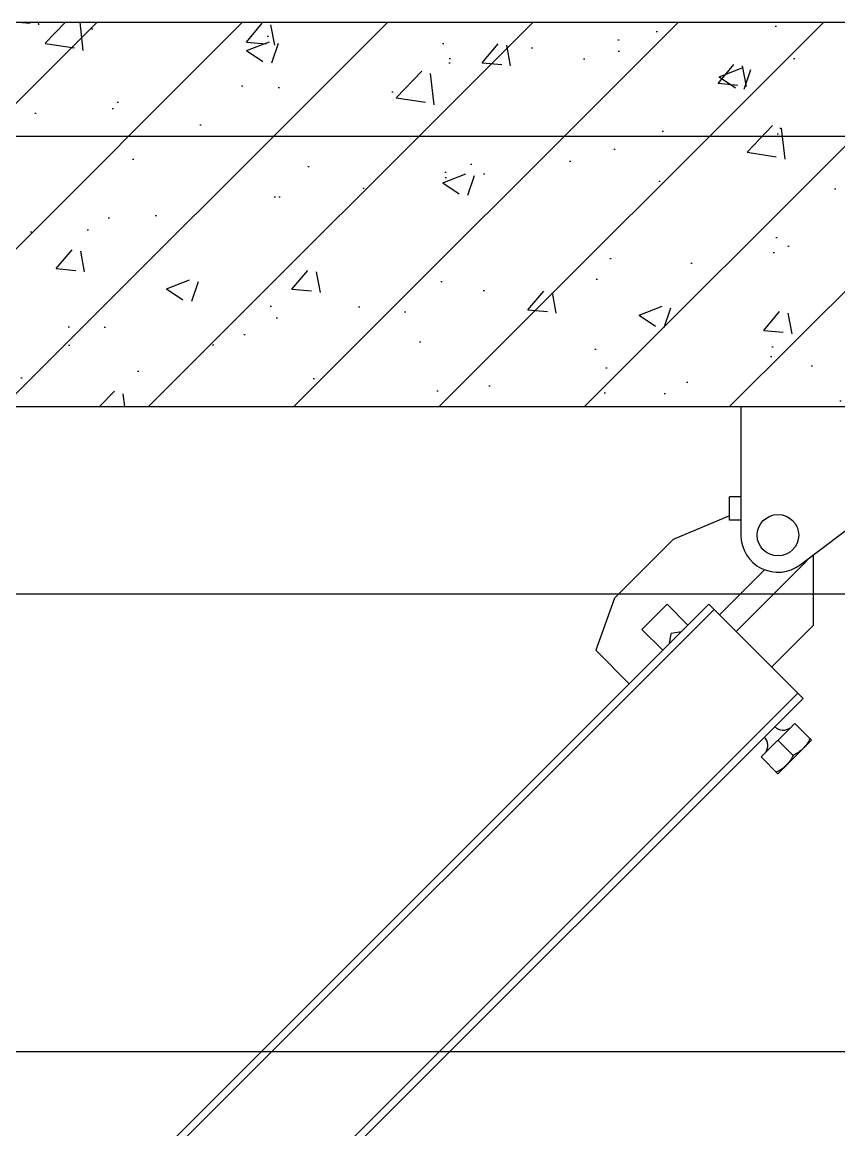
# Model space of a CAD drawing. Extents: x 795723 to 6584336, y 16443136 to 18851075.
# Drawn here: x 1995826 to 1997431, y 17884367 to 17886546 of the extents above; entities that cross this region are included whole.
import ezdxf

# ---------------------------------------------------------------- set-up
doc = ezdxf.new("R2010")
doc.units = 0
doc.header["$LTSCALE"] = 1000
doc.header["$MEASUREMENT"] = 0
doc.layers.get('Defpoints').update_dxf_attribs({"color": 250})
for name, color, linetype in [('02___PRT_ALL_AXES', 7, 'Continuous'), ('JZ_0', 7, 'Continuous'), ('图框', 4, 'Continuous')]:
    doc.layers.add(name, color=color, linetype=linetype)
doc.styles.add('DIM_FONT', font='SIMPLEX', dxfattribs={"width": 0.7, "bigfont": 'GBCBIG'})
doc.dimstyles.new('DIMN150', dxfattribs={"dimscale": 1.5, "dimtxt": 300, "dimasz": 100, "dimexe": 250, "dimexo": 300, "dimgap": 150, "dimtad": 1, "dimdec": 0, "dimzin": 0, "dimdsep": 46, "dimtxsty": 'DIM_FONT', "dimblk": 'ARCHTICK', "dimcen": 0.09, "dimclrt": 7, "dimazin": 2, "dimtfac": 1, "dimtdec": 0, "dimtix": 1, "dimtmove": 2, "dimatfit": 3, "dimldrblk": 'ARCHTICK', "dimfxl": 0, "dimtolj": 1, "dimtzin": 0, "dimarcsym": 0})

# ---------------------------------------------------------------- blocks, each defined once
blk = doc.blocks.new('_ArchTick')
at = {"color": 0, "linetype": 'ByBlock', "const_width": 0.4}
blk.add_lwpolyline([(-0.5, -0.5), (0.5, 0.5)], dxfattribs=at)
blk = doc.blocks.new('*D25')
at = {"layer": 'Defpoints', "color": 0, "linetype": 'Continuous'}
for p in [(-3659003.2, 1106996.6), (-3662544.2, 1106819), (-3661915.5, 1104544.5), (-3662544.2, 1104160.3), (-3662340.1, 1103659.7)]:
    blk.add_point(p, dxfattribs=at)
at = {"layer": '图框', "color": 0, "linetype": 'Continuous', "lineweight": -2}
blk.add_arc((-3662544.2, 1103455.6), 1257.4, 45, 90, dxfattribs=at)
at = {"layer": '图框', "color": 0, "linetype": 'Continuous', "lineweight": -2, "xscale": 150, "yscale": 150, "zscale": 150}
for p, rotation in [((-3662544.2, 1104713), 180.0000000000027), ((-3661655.1, 1104344.7), 315.0000000000433)]:
    blk.add_blockref('_ArchTick', p, dxfattribs=dict(at, rotation=rotation))
at = {"layer": '图框', "color": 7, "linetype": 'Continuous', "insert": (-3661890.8, 1105033), "char_height": 450, "attachment_point": 5, "rotation": 337.5, "style": 'DIM_FONT'}
blk.add_mtext('\\A1;45°', dxfattribs=at)
blk = doc.blocks.new('抗震大样2')
at = {"layer": '图框', "linetype": 'Continuous'}
h = blk.add_hatch(dxfattribs=at)
h.set_pattern_fill('ANSI31', color=8, scale=2307.852, style=0)
h.set_pattern_definition([(45, (-2247965.05, -5842323.9), (-203.987225, 203.987225), [])])
h.paths.add_polyline_path([(3942, 1523.6), (4091.6, 1523.6), (4091.6, 933.7), (3942, 933.7)])
h.paths.add_polyline_path([(8426.7, 1523.6), (8576.3, 1523.6), (8576.3, 933.7), (8426.7, 933.7)])
h.paths.add_polyline_path([(271.9, 2013.8), (9411, 2013.8), (9411, 1652), (9132.9, 1544.4), (9710.1, 1419.2), (9411, 1339.1), (9411, 933.7), (8708.4, 933.7), (7940.7, 933.7), (271.9, 933.7), (271.9, 1339.1), (571, 1419.2), (-6.1, 1544.4), (271.9, 1652)])
edge = h.paths.add_edge_path(flags=16)
edge.add_line((4083.1, 1432.2), (4083.1, 1307.6))
h = blk.add_hatch(dxfattribs=at)
h.set_pattern_fill('AR-CONC', color=8, scale=92.31408, style=0)
h.set_pattern_definition([(50, (-2247965.05, -5842323.9), (662.13214, -57.929056), [69.23556, -761.59116]), (355, (-2247965.05, -5842323.9), (-128.08702, 694.37925), [55.38845, -609.27293]), (100.4514, (-2247909.9, -5842328.7), (534.045613, 636.44977), [58.84117, -647.25289]), (46.1842, (-2247965.05, -5842139.3), (985.21376, -152.79736), [103.85334, -1142.38674]), (96.6356, (-2247883, -5842152), (862.82528, 899.24795), [88.26176, -970.87918]), (351.1842, (-2247965.1, -5842139.3), (862.82458, 899.24862), [83.08267, -913.9094]), (21, (-2247872.74, -5842185.4), (551.029254, -371.673925), [69.23556, -761.59116]), (326, (-2247872.74, -5842185.4), (224.61431, 669.41559), [55.38845, -609.27293]), (71.4514, (-2247826.8, -5842216.4), (775.64379, 297.74106), [58.84117, -647.25289]), (37.5, (-2247965.05, -5842323.89), (11.225259, 307.3078985), [0, -601.887802, 0, -618.504336, 0, -611.58078]), (7.5, (-2247965.05, -5842323.9), (242.850223, 364.097543), [0, -352.639786, 0, -588.04069, 0, -233.093052]), (327.5, (-2248170.91, -5842323.89), (492.793271, -20.821322), [0, -230.7852, 0, -720.049824, 0, -955.450728]), (317.5, (-2248263.23, -5842323.9), (538.362947, 92.410993), [0, -300.02076, 0, -478.186934, 0, -678.508488])])
h.paths.add_polyline_path([(8426.7, 1523.6), (8576.3, 1523.6), (8576.3, 933.7), (8426.7, 933.7)])
h.paths.add_polyline_path([(3942, 1523.6), (4091.6, 1523.6), (4091.6, 933.7), (3942, 933.7)])
h.paths.add_polyline_path([(571, 1419.2), (-6.1, 1544.4), (271.9, 1652), (271.9, 2013.8), (9411, 2013.8), (9411, 1652), (9132.9, 1544.4), (9710.1, 1419.2), (9411, 1339.1), (9411, 933.7), (8708.4, 933.7), (7940.7, 933.7), (271.9, 933.7), (271.9, 1339.1)])
at = {"color": 5, "linetype": 'Continuous'}
for p, q in [((7940.7, 933.7), (7940.7, 572.3)), ((7940.7, 933.7), (8708.4, 933.7)), ((8107, 489.3), (8646.9, 896.3)), ((7908.2, 614.7), (7908.2, 680.3)), ((7940.7, 680.3), (7908.2, 680.3)), ((7908.2, 626.9), (7750.1, 559.9)), ((7940.7, 614.7), (7908.2, 614.7)), ((7750.1, 559.9), (7585.6, 395.4)), ((8144.2, 319.5), (8144.2, 517.4)), ((8007.9, 475.8), (7880.5, 348.3)), ((8120.9, 495.9), (7926.9, 301.9)), ((7585.6, 395.4), (7533.2, 249)), ((7662.5, 307.7), (7733, 378.2)), ((7733, 378.2), (7791.7, 319.5)), ((8026.7, 202), (8144.2, 319.5)), ((7721.2, 249), (7662.5, 307.7)), ((7533.2, 249), (7627.2, 155)), ((8091.4, 43.4), (7997.4, -50.6))]:
    blk.add_line(p, q, dxfattribs=at)
at = {"color": 2, "linetype": 'Continuous'}
for p, q in [((4531.2, -2941.1), (7850.5, 378.2)), ((8114.9, 113.9), (7850.5, 378.2)), ((4545.9, -2955.7), (7865.2, 363.5)), ((4780.9, -3190.7), (8100.2, 128.5)), ((8114.9, 113.9), (4795.6, -3205.4))]:
    blk.add_line(p, q, dxfattribs=at)
at = {"color": 5, "linetype": 'Continuous'}
for radius, start, end in [(103.9, 180, 307.0107), (108, 314.9988, 322.2479)]:
    blk.add_arc((8044.5, 572.3), radius, start, end, dxfattribs=at)
at = {"layer": '02___PRT_ALL_AXES', "color": 133, "linetype": 'Continuous', "ltscale": 0.001}
blk.add_line((271.9, 2013.8), (9411, 2013.8), dxfattribs=at)
at = {"layer": '02___PRT_ALL_AXES', "color": 133, "linetype": 'Continuous'}
blk.add_line((271.9, 933.7), (7940.7, 933.7), dxfattribs=at)
at = {"layer": '02___PRT_ALL_AXES', "color": 5, "linetype": 'Continuous'}
for p, q in [((7739.7, 267.4), (7744.7, 296)), ((7773.3, 301), (7744.7, 296)), ((8138.4, -3.6), (8091.4, 43.4)), ((8138.4, -3.6), (8044.4, -97.6)), ((8087.2, -46.4), (8044.4, -3.6)), ((7997.4, -50.6), (8044.4, -97.6))]:
    blk.add_line(p, q, dxfattribs=at)
blk.add_circle((8044.5, 572.3), 58.2, dxfattribs=at)
for centre, start, end in [((8059.3, 58.3), 225, 307.3719), ((7982.5, -18.5), 322.6281, 45)]:
    blk.add_arc(centre, 33.5, start, end, dxfattribs=at)
for points, start_tangent, end_tangent in [([(8134.2, 0.6), (8130.8, -5.8), (8127.2, -11.7), (8123.4, -17.2), (8119.3, -22.4), (8114.9, -27.1)], (-0.447214, -0.894427), (-0.707107, -0.707107)), ([(8114.9, -27.1), (8110.1, -31.6), (8104.9, -35.7), (8099.5, -39.5), (8093.6, -43), (8087.2, -46.4)], (-0.707107, -0.707106), (-0.894427, -0.447214)), ([(8087.2, -46.4), (8083.8, -52.8), (8080.2, -58.7), (8076.4, -64.2), (8072.3, -69.3), (8067.9, -74.1)], (-0.447214, -0.894427), (-0.707107, -0.707107)), ([(8067.9, -74.1), (8063.1, -78.6), (8057.9, -82.7), (8052.5, -86.5), (8046.6, -90), (8040.2, -93.4)], (-0.707107, -0.707106), (-0.894427, -0.447214))]:
    blk.add_spline(points, degree=3, dxfattribs=dict(at, start_tangent=start_tangent, end_tangent=end_tangent))
at = {"layer": '图框', "linetype": 'Continuous'}
dim = blk.add_angular_dim_2l(base=(4952.9, -2088.5), line1=((7865.2, 363.5), (4528.3, -2973.4)), line2=((4324.2, 185.9), (4324.2, -2472.7)), dimstyle='DIMN150', dxfattribs=at)
dim.commit()
dim.dimension.update_dxf_attribs({"geometry": '*D25', "text_midpoint": (4977.6, -1600), "insert": (3666868.4, -1106633)})

msp = doc.modelspace()

# ---------------------------------------------------------------- linework, layer by layer
at = {"layer": 'JZ_0', "color": 8}
for p, q in [((1981494.8, 17886321.3), (1998727.8, 17886321.3)), ((1981494.8, 17885421.3), (1998727.8, 17885421.3)), ((1981494.8, 17884521.3), (1998727.8, 17884521.3))]:
    msp.add_line(p, q, dxfattribs=at)

# ---------------------------------------------------------------- block references
at = {"xscale": 0.7, "yscale": 0.7, "zscale": 0.7}
msp.add_blockref('抗震大样2', (1991679.8, 17885136.2), dxfattribs=at)

doc.saveas('drawing.dxf')
